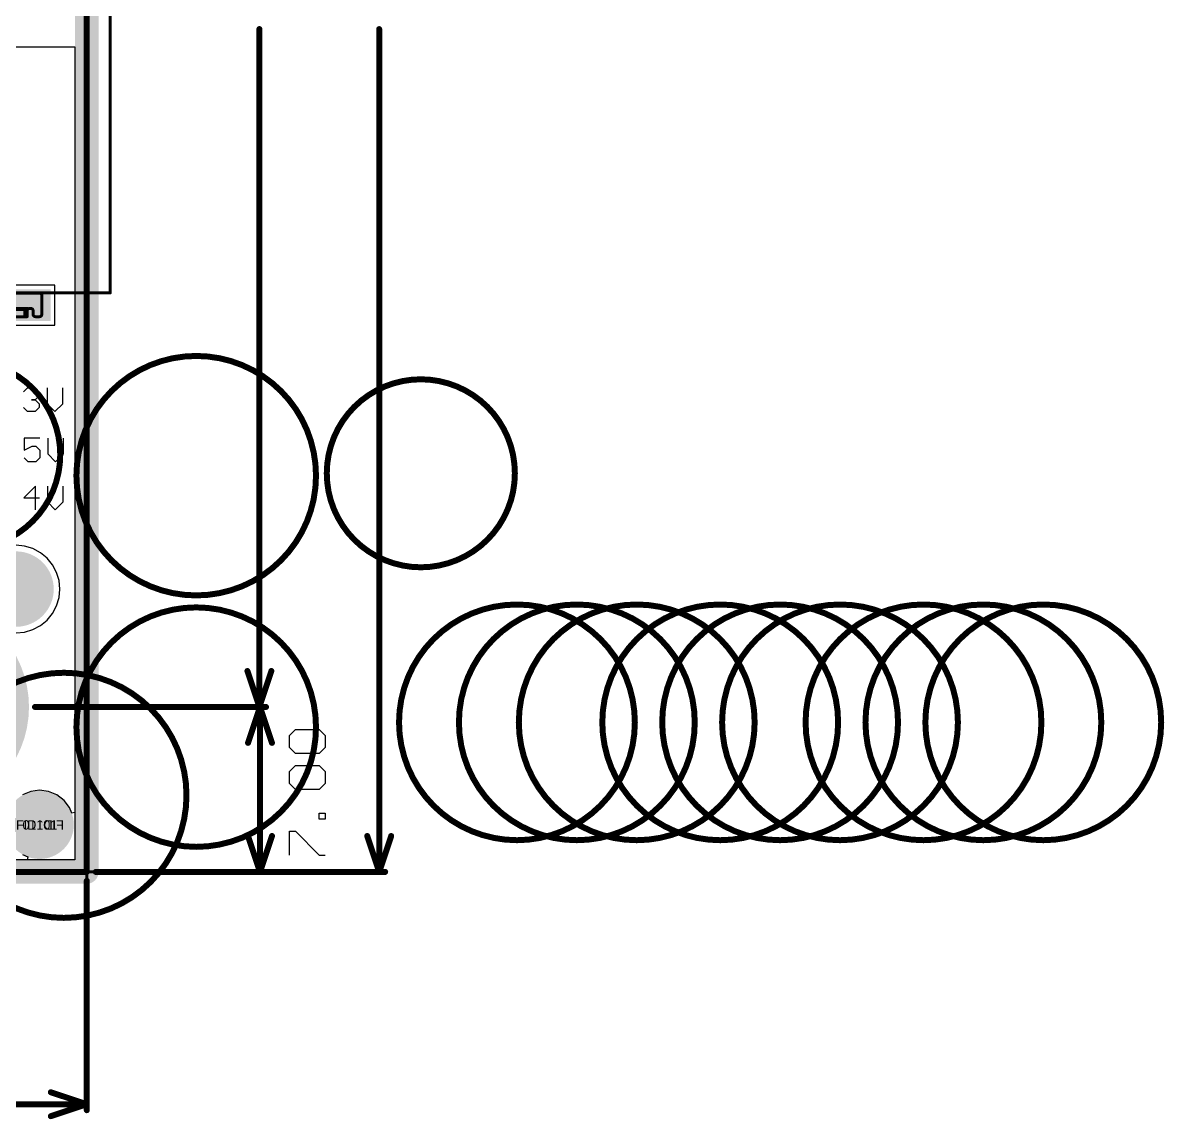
# Model space of a CAD drawing. Header units: millimetres. Extents: x 5 to 399, y 5 to 287.
# Drawn here: x 247 to 295.4, y 100.87 to 147.39 of the extents above; entities that cross this region are included whole.
import ezdxf

# ---------------------------------------------------------------- set-up
doc = ezdxf.new("R2010")
doc.units = ezdxf.units.MM
for name, color, linetype in [('BottomLayer', 5, 'Continuous'), ('BottomOverlay', 54, 'Continuous'), ('BottomSolder', 6, 'Continuous'), ('KeepOutLayer', 6, 'Continuous'), ('Mechanical1', 6, 'Continuous'), ('Mechanical2', 216, 'Continuous'), ('Mechanical3', 76, 'Continuous'), ('Mechanical7', 56, 'Continuous'), ('MidLayer1', 16, 'Continuous'), ('MidLayer2', 76, 'Continuous'), ('MultiLayer', 9, 'Continuous'), ('PadHoleLayer', 156, 'Continuous'), ('TopLayer', 1, 'Continuous'), ('TopOverlay', 2, 'Continuous'), ('TopPaste', 8, 'Continuous'), ('TopSolder', 216, 'Continuous')]:
    doc.layers.add(name, color=color, linetype=linetype)

# ---------------------------------------------------------------- blocks, each defined once
blk = doc.blocks.new('FID_1_1___B_74')
at = {"layer": 'BottomLayer', "const_width": 0.55}
blk.add_lwpolyline([(-0.275, 0, 1), (0.275, 0, 1)], format="xyb", close=True, dxfattribs=at)
at = {"layer": 'BottomSolder', "const_width": 1.45}
blk.add_lwpolyline([(-0.725, 0, 1), (0.725, 0, 1)], format="xyb", close=True, dxfattribs=at)
blk = doc.blocks.new('FID_1_1___80')
at = {"layer": 'TopLayer', "const_width": 0.55}
blk.add_lwpolyline([(-0.275, 0, 1), (0.275, 0, 1)], format="xyb", close=True, dxfattribs=at)
at = {"layer": 'TopSolder', "const_width": 1.45}
blk.add_lwpolyline([(-0.725, 0, 1), (0.725, 0, 1)], format="xyb", close=True, dxfattribs=at)
blk = doc.blocks.new('M4_4_5_PAD9_210')
at = {"layer": 'BottomLayer', "const_width": 4.5}
blk.add_lwpolyline([(36.379, 0, 1), (40.879, 0, 1)], format="xyb", close=True, dxfattribs=at)
at = {"layer": 'BottomSolder', "const_width": 4.55}
blk.add_lwpolyline([(36.354, 0, 1), (40.904, 0, 1)], format="xyb", close=True, dxfattribs=at)
at = {"layer": 'MidLayer1', "const_width": 4.5}
blk.add_lwpolyline([(36.379, 0, 1), (40.879, 0, 1)], format="xyb", close=True, dxfattribs=at)
at = {"layer": 'MidLayer2', "const_width": 4.5}
blk.add_lwpolyline([(36.379, 0, 1), (40.879, 0, 1)], format="xyb", close=True, dxfattribs=at)
at = {"layer": 'MultiLayer', "const_width": 4.5}
blk.add_lwpolyline([(36.379, 0, 1), (40.879, 0, 1)], format="xyb", close=True, dxfattribs=at)
at = {"layer": 'PadHoleLayer', "const_width": 2.25}
blk.add_lwpolyline([(37.504, 0, 1), (39.754, 0, 1)], format="xyb", close=True, dxfattribs=at)
at = {"layer": 'TopLayer', "const_width": 4.5}
blk.add_lwpolyline([(36.379, 0, 1), (40.879, 0, 1)], format="xyb", close=True, dxfattribs=at)
at = {"layer": 'TopSolder', "const_width": 4.55}
blk.add_lwpolyline([(36.354, 0, 1), (40.904, 0, 1)], format="xyb", close=True, dxfattribs=at)
blk = doc.blocks.new('CON_SMD_50P_ERNI_154765_279')
at = {"layer": 'TopLayer'}
blk.add_solid([(-17.18, -1.1), (-18.38, -1.1), (-17.18, -3.8), (-18.38, -3.8)], dxfattribs=at)
at = {"layer": 'TopOverlay', "const_width": 0.127}
for points in [[(-18.265, -2.134), (-18.265, -2.78)], [(-17.965, -2.134), (-17.965, -2.78)], [(-17.915, -2.1), (-17.915, -2.88)], [(-17.265, -2.1), (-17.265, -3.4)], [(-17.25, -2.1), (-17.254, -6.401)], [(-18.265, -2.78), (-18.265, -2.88)], [(-18.265, -2.78), (-17.965, -2.78)], [(-18.265, -2.88), (-17.965, -2.88)], [(-17.965, -2.78), (-17.965, -2.88)], [(-17.965, -2.88), (-17.915, -2.88)], [(-18.265, -3.23), (-18.265, -3.4)], [(-18.165, -3.13), (-18.015, -3.13)], [(-17.915, -2.98), (-17.915, -3.03)], [(-18.165, -3.5), (-17.365, -3.5)], [(-17.254, -6.401), (17.247, -6.401)]]:
    blk.add_lwpolyline(points, dxfattribs=at)
at = {"layer": 'TopOverlay', "const_width": 0.0635}
for points in [[(-18.297, -2.78, 1), (-18.233, -2.78, 1)], [(-18.297, -2.78, 1), (-18.233, -2.78, 1)], [(-18.297, -2.78, 1), (-18.233, -2.78, 1)], [(-18.297, -2.88, 1), (-18.233, -2.88, 1)], [(-18.297, -2.88, 1), (-18.233, -2.88, 1)], [(-18.047, -2.88, 1), (-17.983, -2.88, 1)], [(-17.997, -2.78, 1), (-17.933, -2.78, 1)], [(-17.997, -2.78, 1), (-17.933, -2.78, 1)], [(-17.997, -2.78, 1), (-17.933, -2.78, 1)], [(-17.997, -2.88, 1), (-17.933, -2.88, 1)], [(-17.997, -2.88, 1), (-17.933, -2.88, 1)], [(-17.997, -2.88, 1), (-17.933, -2.88, 1)], [(-17.947, -2.88, 1), (-17.883, -2.88, 1)], [(-17.947, -2.88, 1), (-17.883, -2.88, 1)], [(-18.297, -3.23, 1), (-18.233, -3.23, 1)], [(-18.297, -3.23, 1), (-18.233, -3.23, 1)], [(-18.297, -3.4, 1), (-18.233, -3.4, 1)], [(-18.297, -3.4, 1), (-18.233, -3.4, 1)], [(-18.197, -3.13, 1), (-18.133, -3.13, 1)], [(-18.197, -3.13, 1), (-18.133, -3.13, 1)], [(-18.047, -3.13, 1), (-17.983, -3.13, 1)], [(-18.047, -3.13, 1), (-17.983, -3.13, 1)], [(-17.947, -2.98, 1), (-17.883, -2.98, 1)], [(-17.947, -2.98, 1), (-17.883, -2.98, 1)], [(-17.947, -3.03, 1), (-17.883, -3.03, 1)], [(-17.947, -3.03, 1), (-17.883, -3.03, 1)], [(-17.297, -3.4, 1), (-17.233, -3.4, 1)], [(-17.297, -3.4, 1), (-17.233, -3.4, 1)], [(-18.197, -3.5, 1), (-18.133, -3.5, 1)], [(-18.197, -3.5, 1), (-18.133, -3.5, 1)], [(-17.397, -3.5, 1), (-17.333, -3.5, 1)], [(-17.397, -3.5, 1), (-17.333, -3.5, 1)], [(-17.285, -6.401, 1), (-17.222, -6.401, 1)], [(-17.285, -6.401, 1), (-17.222, -6.401, 1)]]:
    blk.add_lwpolyline(points, format="xyb", close=True, dxfattribs=at)
at = {"layer": 'TopOverlay', "const_width": 0.127}
for points in [[(-18.015, -2.88, -0.414214), (-17.915, -2.98)], [(-18.265, -3.23, -0.414214), (-18.165, -3.13)], [(-18.165, -3.5, -0.414214), (-18.265, -3.4)], [(-17.915, -3.03, -0.414214), (-18.015, -3.13)], [(-17.265, -3.4, -0.414214), (-17.365, -3.5)]]:
    blk.add_lwpolyline(points, format="xyb", dxfattribs=at)
at = {"layer": 'TopPaste'}
blk.add_solid([(-17.18, -1.1), (-18.38, -1.1), (-17.18, -3.8), (-18.38, -3.8)], dxfattribs=at)
at = {"layer": 'TopSolder'}
blk.add_solid([(-17.11, -1.03), (-18.45, -1.03), (-17.11, -3.87), (-18.45, -3.87)], dxfattribs=at)

msp = doc.modelspace()

# ---------------------------------------------------------------- linework, layer by layer
at = {"layer": 'BottomLayer'}
for p, q in [((244.971, 146.362), (249.203, 146.362)), ((249.203, 146.362), (249.203, 113.885)), ((247.075, 125.185), (246.712, 125.221)), ((247.424, 125.079), (247.075, 125.185)), ((247.745, 124.907), (247.424, 125.079)), ((248.027, 124.676), (247.745, 124.907)), ((248.258, 124.395), (248.027, 124.676)), ((248.43, 124.073), (248.258, 124.395)), ((248.536, 123.724), (248.43, 124.073)), ((248.571, 123.362), (248.536, 123.724)), ((248.43, 122.65), (248.536, 122.999)), ((248.536, 122.999), (248.571, 123.362)), ((248.258, 122.329), (248.43, 122.65)), ((247.745, 121.816), (248.027, 122.047)), ((248.027, 122.047), (248.258, 122.329)), ((246.712, 121.503), (247.075, 121.539)), ((247.075, 121.539), (247.424, 121.644)), ((247.424, 121.644), (247.745, 121.816)), ((247.334, 114.774), (246.981, 114.628)), ((247.712, 114.824), (247.334, 114.774)), ((248.091, 114.774), (247.712, 114.824)), ((248.444, 114.628), (248.091, 114.774)), ((248.747, 114.396), (248.444, 114.628)), ((248.979, 114.093), (248.747, 114.396)), ((249.076, 113.86), (248.979, 114.093)), ((249.203, 113.885), (249.076, 113.86)), ((247.189, 111.872), (198.029, 111.872)), ((246.981, 112.095), (247.214, 111.999)), ((247.214, 111.999), (247.189, 111.872))]:
    msp.add_line(p, q, dxfattribs=at)
at = {"layer": 'KeepOutLayer', "const_width": 1}
for points in [[(249.712, 111.362), (249.712, 191.362)], [(155.712, 111.362), (249.712, 111.362)]]:
    msp.add_lwpolyline(points, dxfattribs=at)
at = {"layer": 'KeepOutLayer', "const_width": 0.5}
msp.add_lwpolyline([(249.462, 111.362, 1), (249.962, 111.362, 1)], format="xyb", close=True, dxfattribs=at)
msp.add_lwpolyline([(249.462, 111.362, 1), (249.962, 111.362, 1)], format="xyb", close=True, dxfattribs=at)
at = {"layer": 'Mechanical1', "const_width": 0.127}
for points in [[(249.712, 111.362), (252.252, 111.362)], [(249.712, 108.822), (249.712, 111.362)]]:
    msp.add_lwpolyline(points, dxfattribs=at)
at = {"layer": 'Mechanical1', "const_width": 0.0635}
for points in [[(249.681, 111.362, 1), (249.744, 111.362, 1)], [(249.681, 111.362, 1), (249.744, 111.362, 1)], [(252.221, 111.362, 1), (252.284, 111.362, 1)], [(249.681, 108.822, 1), (249.744, 108.822, 1)]]:
    msp.add_lwpolyline(points, format="xyb", close=True, dxfattribs=at)
at = {"layer": 'Mechanical2', "const_width": 0.254}
for points in [[(249.712, 111.362), (249.712, 191.362)], [(155.712, 111.362), (249.712, 111.362)]]:
    msp.add_lwpolyline(points, dxfattribs=at)
at = {"layer": 'Mechanical2', "const_width": 0.127}
msp.add_lwpolyline([(249.649, 111.362, 1), (249.776, 111.362, 1)], format="xyb", close=True, dxfattribs=at)
msp.add_lwpolyline([(249.649, 111.362, 1), (249.776, 111.362, 1)], format="xyb", close=True, dxfattribs=at)
at = {"layer": 'Mechanical3'}
for p, q in [((258.303, 117.151), (258.557, 117.405)), ((258.303, 116.644), (258.303, 117.151)), ((258.557, 117.405), (259.573, 117.405)), ((259.573, 117.405), (259.827, 117.151)), ((259.827, 117.151), (259.827, 116.644)), ((258.557, 116.39), (258.303, 116.644)), ((259.573, 116.39), (258.557, 116.39)), ((259.827, 116.644), (259.573, 116.39)), ((258.303, 115.628), (258.557, 115.882)), ((258.557, 115.882), (259.573, 115.882)), ((259.573, 115.882), (259.827, 115.628)), ((258.303, 115.12), (258.303, 115.628)), ((259.827, 115.628), (259.827, 115.12)), ((258.557, 114.866), (258.303, 115.12)), ((259.573, 114.866), (258.557, 114.866)), ((259.827, 115.12), (259.573, 114.866)), ((259.573, 113.597), (259.573, 113.85)), ((259.573, 113.85), (259.827, 113.85)), ((259.827, 113.85), (259.827, 113.597)), ((259.827, 113.597), (259.573, 113.597)), ((258.303, 112.073), (258.303, 113.089)), ((258.303, 113.089), (258.557, 113.089)), ((258.557, 113.089), (259.573, 112.073)), ((259.573, 112.073), (259.827, 112.073))]:
    msp.add_line(p, q, dxfattribs=at)
at = {"layer": 'Mechanical3', "const_width": 0.254}
for points in [[(257.033, 118.362), (257.033, 147.121)], [(262.113, 111.362), (262.113, 147.121)], [(256.525, 119.886), (257.033, 118.362)], [(257.033, 118.362), (257.541, 119.886)], [(247.516, 118.362), (257.287, 118.362)], [(247.516, 118.362), (257.312, 118.362)], [(256.55, 116.838), (257.058, 118.362)], [(257.058, 118.362), (257.566, 116.838)], [(257.058, 114.862), (257.058, 118.362)], [(257.058, 111.362), (257.058, 114.862)], [(256.55, 112.886), (257.058, 111.362)], [(257.058, 111.362), (257.566, 112.886)], [(261.605, 112.886), (262.113, 111.362)], [(262.113, 111.362), (262.621, 112.886)], [(250.093, 111.362), (262.367, 111.362)], [(250.093, 111.362), (257.312, 111.362)], [(249.712, 101.253), (249.712, 110.981)], [(248.188, 102.015), (249.712, 101.507)], [(206.14, 101.507), (249.712, 101.507)], [(248.188, 100.999), (249.712, 101.507)]]:
    msp.add_lwpolyline(points, dxfattribs=at)
at = {"layer": 'Mechanical3', "const_width": 0.127}
for points in [[(256.969, 147.121, 1), (257.096, 147.121, 1)], [(262.049, 147.121, 1), (262.176, 147.121, 1)], [(256.461, 119.886, 1), (256.588, 119.886, 1)], [(257.477, 119.886, 1), (257.604, 119.886, 1)], [(247.453, 118.362, 1), (247.58, 118.362, 1)], [(247.453, 118.362, 1), (247.58, 118.362, 1)], [(256.969, 118.362, 1), (257.096, 118.362, 1)], [(256.969, 118.362, 1), (257.096, 118.362, 1)], [(256.969, 118.362, 1), (257.096, 118.362, 1)], [(256.995, 118.362, 1), (257.122, 118.362, 1)], [(256.995, 118.362, 1), (257.122, 118.362, 1)], [(256.995, 118.362, 1), (257.122, 118.362, 1)], [(257.223, 118.362, 1), (257.35, 118.362, 1)], [(257.249, 118.362, 1), (257.376, 118.362, 1)], [(256.487, 116.838, 1), (256.614, 116.838, 1)], [(257.503, 116.838, 1), (257.63, 116.838, 1)], [(256.995, 114.862, 1), (257.122, 114.862, 1)], [(256.995, 114.862, 1), (257.122, 114.862, 1)], [(256.487, 112.886, 1), (256.614, 112.886, 1)], [(257.503, 112.886, 1), (257.63, 112.886, 1)], [(261.541, 112.886, 1), (261.668, 112.886, 1)], [(262.557, 112.886, 1), (262.684, 112.886, 1)], [(250.03, 111.362, 1), (250.157, 111.362, 1)], [(250.03, 111.362, 1), (250.157, 111.362, 1)], [(256.995, 111.362, 1), (257.122, 111.362, 1)], [(256.995, 111.362, 1), (257.122, 111.362, 1)], [(256.995, 111.362, 1), (257.122, 111.362, 1)], [(257.249, 111.362, 1), (257.376, 111.362, 1)], [(262.049, 111.362, 1), (262.176, 111.362, 1)], [(262.049, 111.362, 1), (262.176, 111.362, 1)], [(262.049, 111.362, 1), (262.176, 111.362, 1)], [(262.303, 111.362, 1), (262.43, 111.362, 1)], [(249.649, 110.981, 1), (249.776, 110.981, 1)], [(248.125, 102.015, 1), (248.252, 102.015, 1)], [(249.649, 101.507, 1), (249.776, 101.507, 1)], [(249.649, 101.507, 1), (249.776, 101.507, 1)], [(249.649, 101.507, 1), (249.776, 101.507, 1)], [(249.649, 101.253, 1), (249.776, 101.253, 1)], [(248.125, 100.999, 1), (248.252, 100.999, 1)]]:
    msp.add_lwpolyline(points, format="xyb", close=True, dxfattribs=at)
at = {"layer": 'Mechanical7'}
for points, const_width in [([(248.587, 129.063, 1), (240.612, 129.063, 1)], 0.254), ([(259.433, 128.174, 1), (249.273, 128.174, 1)], 0.254), ([(267.866, 128.275, 1), (259.89, 128.275, 1)], 0.254), ([(248.524, 129.063, 1), (248.651, 129.063, 1)], 0.127), ([(249.21, 128.174, 1), (249.337, 128.174, 1)], 0.127), ([(259.37, 128.174, 1), (259.497, 128.174, 1)], 0.127), ([(259.827, 128.275, 1), (259.954, 128.275, 1)], 0.127), ([(267.802, 128.275, 1), (267.929, 128.275, 1)], 0.127), ([(259.433, 117.506, 1), (249.273, 117.506, 1)], 0.254), ([(272.954, 117.708, 1), (262.954, 117.708, 1)], 0.254), ([(275.494, 117.708, 1), (265.494, 117.708, 1)], 0.254), ([(278.034, 117.708, 1), (268.034, 117.708, 1)], 0.254), ([(281.574, 117.708, 1), (271.574, 117.708, 1)], 0.254), ([(284.114, 117.708, 1), (274.114, 117.708, 1)], 0.254), ([(286.654, 117.708, 1), (276.654, 117.708, 1)], 0.254), ([(290.194, 117.708, 1), (280.194, 117.708, 1)], 0.254), ([(292.734, 117.708, 1), (282.734, 117.708, 1)], 0.254), ([(295.274, 117.708, 1), (285.274, 117.708, 1)], 0.254), ([(253.941, 114.613, 1), (243.541, 114.613, 1)], 0.254), ([(249.21, 117.506, 1), (249.337, 117.506, 1)], 0.127), ([(259.37, 117.506, 1), (259.497, 117.506, 1)], 0.127), ([(262.89, 117.708, 1), (263.017, 117.708, 1)], 0.127), ([(265.43, 117.708, 1), (265.557, 117.708, 1)], 0.127), ([(267.97, 117.708, 1), (268.097, 117.708, 1)], 0.127), ([(271.51, 117.708, 1), (271.637, 117.708, 1)], 0.127), ([(272.89, 117.708, 1), (273.017, 117.708, 1)], 0.127), ([(274.05, 117.708, 1), (274.177, 117.708, 1)], 0.127), ([(275.43, 117.708, 1), (275.557, 117.708, 1)], 0.127), ([(276.59, 117.708, 1), (276.717, 117.708, 1)], 0.127), ([(277.97, 117.708, 1), (278.097, 117.708, 1)], 0.127), ([(280.13, 117.708, 1), (280.257, 117.708, 1)], 0.127), ([(281.51, 117.708, 1), (281.637, 117.708, 1)], 0.127), ([(282.67, 117.708, 1), (282.797, 117.708, 1)], 0.127), ([(284.05, 117.708, 1), (284.177, 117.708, 1)], 0.127), ([(285.21, 117.708, 1), (285.337, 117.708, 1)], 0.127), ([(286.59, 117.708, 1), (286.717, 117.708, 1)], 0.127), ([(290.13, 117.708, 1), (290.257, 117.708, 1)], 0.127), ([(292.67, 117.708, 1), (292.797, 117.708, 1)], 0.127), ([(295.21, 117.708, 1), (295.337, 117.708, 1)], 0.127), ([(253.878, 114.613, 1), (254.005, 114.613, 1)], 0.127)]:
    msp.add_lwpolyline(points, format="xyb", close=True, dxfattribs=dict(at, const_width=const_width))
at = {"layer": 'MidLayer1'}
for p, q in [((244.802, 146.362), (249.203, 146.362)), ((249.203, 146.362), (249.203, 111.872)), ((247.075, 125.185), (246.712, 125.221)), ((247.424, 125.079), (247.075, 125.185)), ((247.745, 124.907), (247.424, 125.079)), ((248.027, 124.676), (247.745, 124.907)), ((248.258, 124.395), (248.027, 124.676)), ((248.43, 124.073), (248.258, 124.395)), ((248.536, 123.724), (248.43, 124.073)), ((248.571, 123.362), (248.536, 123.724)), ((248.43, 122.65), (248.536, 122.999)), ((248.536, 122.999), (248.571, 123.362)), ((248.258, 122.329), (248.43, 122.65)), ((247.745, 121.816), (248.027, 122.047)), ((248.027, 122.047), (248.258, 122.329)), ((246.712, 121.503), (247.075, 121.539)), ((247.075, 121.539), (247.424, 121.644)), ((247.424, 121.644), (247.745, 121.816)), ((249.203, 111.872), (198.029, 111.872))]:
    msp.add_line(p, q, dxfattribs=at)
at = {"layer": 'MidLayer2'}
for p, q in [((244.802, 146.362), (249.203, 146.362)), ((249.203, 146.362), (249.203, 111.872)), ((247.075, 125.185), (246.712, 125.221)), ((247.424, 125.079), (247.075, 125.185)), ((247.745, 124.907), (247.424, 125.079)), ((248.027, 124.676), (247.745, 124.907)), ((248.258, 124.395), (248.027, 124.676)), ((248.43, 124.073), (248.258, 124.395)), ((248.536, 123.724), (248.43, 124.073)), ((248.571, 123.362), (248.536, 123.724)), ((248.43, 122.65), (248.536, 122.999)), ((248.536, 122.999), (248.571, 123.362)), ((248.258, 122.329), (248.43, 122.65)), ((247.745, 121.816), (248.027, 122.047)), ((248.027, 122.047), (248.258, 122.329)), ((246.712, 121.503), (247.075, 121.539)), ((247.075, 121.539), (247.424, 121.644)), ((247.424, 121.644), (247.745, 121.816)), ((249.203, 111.872), (198.029, 111.872))]:
    msp.add_line(p, q, dxfattribs=at)
at = {"layer": 'PadHoleLayer', "const_width": 1.6}
msp.add_lwpolyline([(245.912, 123.362, 1), (247.512, 123.362, 1)], format="xyb", close=True, dxfattribs=at)
at = {"layer": 'TopLayer'}
for p, q in [((244.712, 146.362), (249.203, 146.362)), ((249.203, 146.362), (249.203, 113.885)), ((248.356, 136.255), (245.228, 136.255)), ((248.356, 134.555), (248.356, 136.255)), ((245.156, 134.555), (248.356, 134.555)), ((247.075, 125.185), (246.712, 125.221)), ((247.424, 125.079), (247.075, 125.185)), ((247.745, 124.907), (247.424, 125.079)), ((248.027, 124.676), (247.745, 124.907)), ((248.258, 124.395), (248.027, 124.676)), ((248.43, 124.073), (248.258, 124.395)), ((248.536, 123.724), (248.43, 124.073)), ((248.571, 123.362), (248.536, 123.724)), ((248.43, 122.65), (248.536, 122.999)), ((248.536, 122.999), (248.571, 123.362)), ((248.258, 122.329), (248.43, 122.65)), ((247.745, 121.816), (248.027, 122.047)), ((248.027, 122.047), (248.258, 122.329)), ((246.712, 121.503), (247.075, 121.539)), ((247.075, 121.539), (247.424, 121.644)), ((247.424, 121.644), (247.745, 121.816)), ((247.334, 114.774), (246.981, 114.628)), ((247.712, 114.824), (247.334, 114.774)), ((248.091, 114.774), (247.712, 114.824)), ((248.444, 114.628), (248.091, 114.774)), ((248.747, 114.396), (248.444, 114.628)), ((248.979, 114.093), (248.747, 114.396)), ((249.076, 113.86), (248.979, 114.093)), ((249.203, 113.885), (249.076, 113.86)), ((247.189, 111.872), (198.029, 111.872)), ((246.981, 112.095), (247.214, 111.999)), ((247.214, 111.999), (247.189, 111.872))]:
    msp.add_line(p, q, dxfattribs=at)
at = {"layer": 'TopOverlay'}
for p, q in [((247.029, 131.727), (247.196, 131.894)), ((247.196, 131.894), (247.529, 131.894)), ((247.529, 131.894), (247.696, 131.727)), ((247.696, 131.727), (247.696, 131.561)), ((248.029, 131.894), (248.029, 131.228)), ((248.695, 131.228), (248.695, 131.894)), ((247.529, 131.394), (247.363, 131.394)), ((247.363, 131.394), (247.529, 131.394)), ((247.696, 131.561), (247.529, 131.394)), ((247.529, 131.394), (247.696, 131.228)), ((247.696, 131.228), (247.696, 131.061)), ((248.029, 131.228), (248.362, 130.894)), ((248.362, 130.894), (248.695, 131.228)), ((247.196, 130.894), (247.029, 131.061)), ((247.529, 130.894), (247.196, 130.894)), ((247.696, 131.061), (247.529, 130.894)), ((247.725, 129.76), (247.059, 129.76)), ((247.059, 129.76), (247.059, 129.261)), ((248.058, 129.76), (248.058, 129.094)), ((248.725, 129.094), (248.725, 129.76)), ((247.059, 129.261), (247.392, 129.427)), ((247.392, 129.427), (247.559, 129.427)), ((247.559, 129.427), (247.725, 129.261)), ((247.725, 129.261), (247.725, 128.927)), ((247.225, 128.761), (247.059, 128.927)), ((247.559, 128.761), (247.225, 128.761)), ((247.725, 128.927), (247.559, 128.761)), ((248.058, 129.094), (248.392, 128.761)), ((248.392, 128.761), (248.725, 129.094)), ((247.543, 127.728), (247.043, 127.229)), ((247.543, 126.729), (247.543, 127.728)), ((248.042, 127.728), (248.042, 127.062)), ((248.709, 127.062), (248.709, 127.728)), ((247.043, 127.229), (247.709, 127.229)), ((248.042, 127.062), (248.376, 126.729)), ((248.376, 126.729), (248.709, 127.062))]:
    msp.add_line(p, q, dxfattribs=at)

# ---------------------------------------------------------------- block references
at = {"rotation": 90}
for name, p in [('CON_SMD_50P_ERNI_154765_279', (244.306, 153.185)), ('FID_1_1___B_74', (247.712, 113.362)), ('FID_1_1___80', (247.712, 113.362))]:
    msp.add_blockref(name, p, dxfattribs=at)
msp.add_blockref('M4_4_5_PAD9_210', (204.083, 118.362))

# ---------------------------------------------------------------- texts
at = {"layer": 'BottomOverlay', "text_generation_flag": 2}
msp.add_text('FID110', height=0.4, dxfattribs=at).set_placement((248.742, 113.157))
at = {"layer": 'TopOverlay'}
msp.add_text('FID101', height=0.4, dxfattribs=at).set_placement((246.71, 113.157))

doc.saveas('drawing.dxf')
